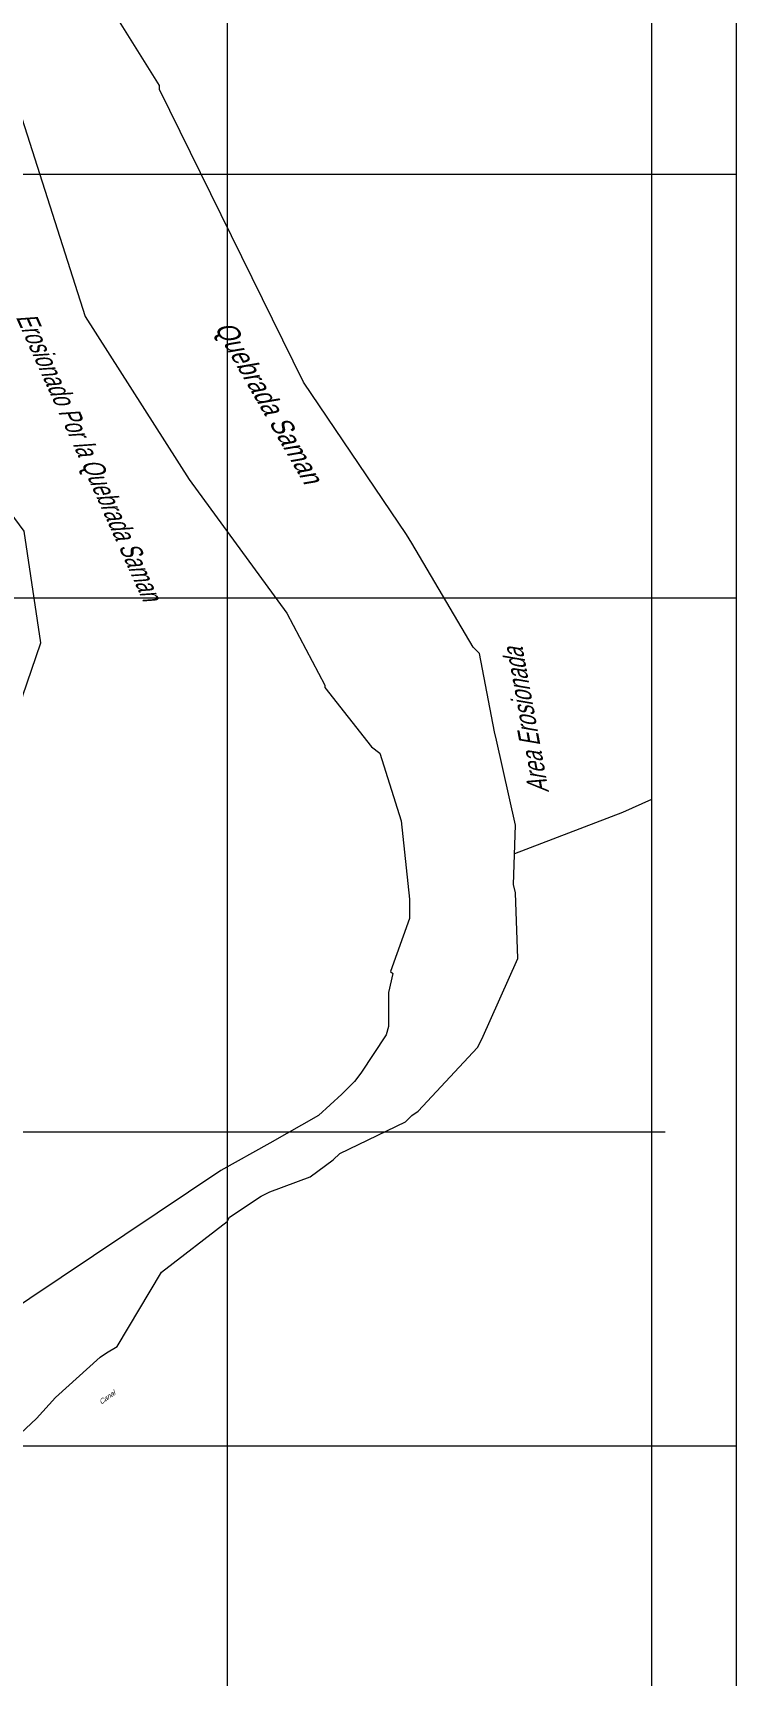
# Model space of a CAD drawing. Header units: metres. Extents: x 278 to 15006, y -2322 to 4522.
# Drawn here: x 3332 to 4161, y 1151 to 3089 of the extents above; entities that cross this region are included whole.
import ezdxf

# ---------------------------------------------------------------- set-up
doc = ezdxf.new("R2010")
doc.units = ezdxf.units.M
doc.header["$LTSCALE"] = 25.4
doc.header["$MEASUREMENT"] = 0
for name, color, linetype in [('05', 7, 'Continuous'), ('52', 7, 'Continuous'), ('PARCELAS', 3, 'Continuous')]:
    doc.layers.add(name, color=color, linetype=linetype)
doc.layers.add('cable via', color=32, linetype='Continuous', lineweight=30)

msp = doc.modelspace()

# ---------------------------------------------------------------- linework, layer by layer
at = {"layer": '05', "color": 5, "linetype": 'Continuous', "lineweight": 13}
for p, q in [((3481.4, 3027), (3406.4, 3147)), ((3481.4, 3022), (3481.4, 3027)), ((3651.4, 2677), (3481.4, 3022)), ((3316.4, 2997), (3393.9, 2754.5)), ((3393.9, 2754.5), (3516.4, 2562)), ((3772.5, 2497.4), (3651.4, 2677)), ((3516.4, 2562), (3631.4, 2404.5)), ((3778.9, 2487), (3772.5, 2497.4)), ((3851.4, 2364.5), (3778.9, 2487)), ((3631.4, 2404.5), (3676.4, 2319.5)), ((3858.9, 2357), (3851.4, 2364.5)), ((3876.4, 2264.5), (3858.9, 2357)), ((3676.4, 2319.5), (3676.4, 2317)), ((3676.4, 2317), (3731.4, 2247)), ((3878.9, 2254.5), (3876.4, 2264.5)), ((3901.4, 2154.5), (3878.9, 2254.5)), ((3731.4, 2247), (3741.4, 2239.5)), ((3741.4, 2239.5), (3766.4, 2159.5)), ((3766.4, 2159.5), (3776.4, 2067)), ((3898.9, 2084.5), (3901.4, 2154.5)), ((3901.4, 2074.5), (3898.9, 2084.5)), ((3903.9, 1997), (3901.4, 2074.5)), ((3776.4, 2067), (3776.4, 2054.5)), ((3776.4, 2044.5), (3753.9, 1982)), ((3776.4, 2054.5), (3776.4, 2044.5)), ((3861.4, 1902), (3903.9, 1997)), ((3756.4, 1979.5), (3751.4, 1957)), ((3753.9, 1982), (3756.4, 1979.5)), ((3751.4, 1957), (3751.4, 1917)), ((3748.9, 1907), (3718.9, 1862)), ((3751.4, 1917), (3748.9, 1907)), ((3856.4, 1892), (3861.4, 1902)), ((3786.4, 1817), (3856.4, 1892)), ((3718.9, 1862), (3711.4, 1852)), ((3703.9, 1844.5), (3696.4, 1837)), ((3711.4, 1852), (3703.9, 1844.5)), ((3696.4, 1837), (3668.9, 1812)), ((3668.9, 1812), (3611.4, 1779.5)), ((3693.9, 1767), (3771.4, 1804.5)), ((3771.4, 1804.5), (3778.9, 1812)), ((3778.9, 1812), (3786.4, 1817)), ((3611.4, 1779.5), (3553.9, 1747)), ((3686.4, 1759.5), (3693.9, 1767)), ((3553.9, 1747), (3288.9, 1569.5)), ((3658.9, 1739.5), (3686.4, 1759.5)), ((3611.4, 1722), (3658.9, 1739.5)), ((3563.9, 1692), (3601.4, 1717)), ((3601.4, 1717), (3611.4, 1722)), ((3483.9, 1627), (3561.4, 1687)), ((3561.4, 1687), (3563.9, 1692)), ((3431.4, 1539.5), (3483.9, 1627)), ((3411.4, 1527), (3418.9, 1532)), ((3418.9, 1532), (3431.4, 1539.5)), ((3358.9, 1479.5), (3411.4, 1527)), ((3336.4, 1454.5), (3358.9, 1479.5)), ((3298.9, 1419.5), (3336.4, 1454.5))]:
    msp.add_line(p, q, dxfattribs=at)
msp.add_lwpolyline([(4061.4, 2184.9), (4027.5, 2169.2), (3900.2, 2120.5)], dxfattribs=at)
at = {"layer": 'cable via', "lineweight": 13}
for p, q in [((4161.4, 4522), (4161.4, -678)), ((3561.4, 4422), (3561.4, -225.9)), ((4061.4, 4422), (4061.4, -226.2)), ((4161.4, 2922), (361.4, 2922)), ((4161.4, 2422), (361.4, 2422)), ((4077.6, 1792.3), (277.6, 1792.3)), ((4161.4, 1422), (361.4, 1422))]:
    msp.add_line(p, q, dxfattribs=at)
at = {"layer": 'PARCELAS', "color": 106, "linetype": 'Continuous', "lineweight": 13}
msp.add_lwpolyline([(3341.3, 2369.6), (3321.8, 2501.4), (3305.3, 2523.8), (3287.3, 2555.2), (3319.8, 2306.2), (3341.3, 2369.6)], close=True, dxfattribs=at)

# ---------------------------------------------------------------- texts
at = {"layer": '52', "color": 5, "lineweight": 13, "oblique": 20}
for s, rotation, width, p in [('Erosionado Por la Quebrada Saman', 294.1, 0.71875, (3311.8, 2753.8)), ('Quebrada Saman', 299.8, 0.857143, (3545.8, 2741.9)), ('Area Erosionada', 100.3, 0.733333, (3940.7, 2193.4))]:
    msp.add_text(s, height=23.815, rotation=rotation, dxfattribs=dict(at, width=width)).set_placement(p)
msp.add_text('Canal', height=5.95, rotation=35.9, dxfattribs=at).set_placement((3412.6, 1470.7))

doc.saveas('drawing.dxf')
